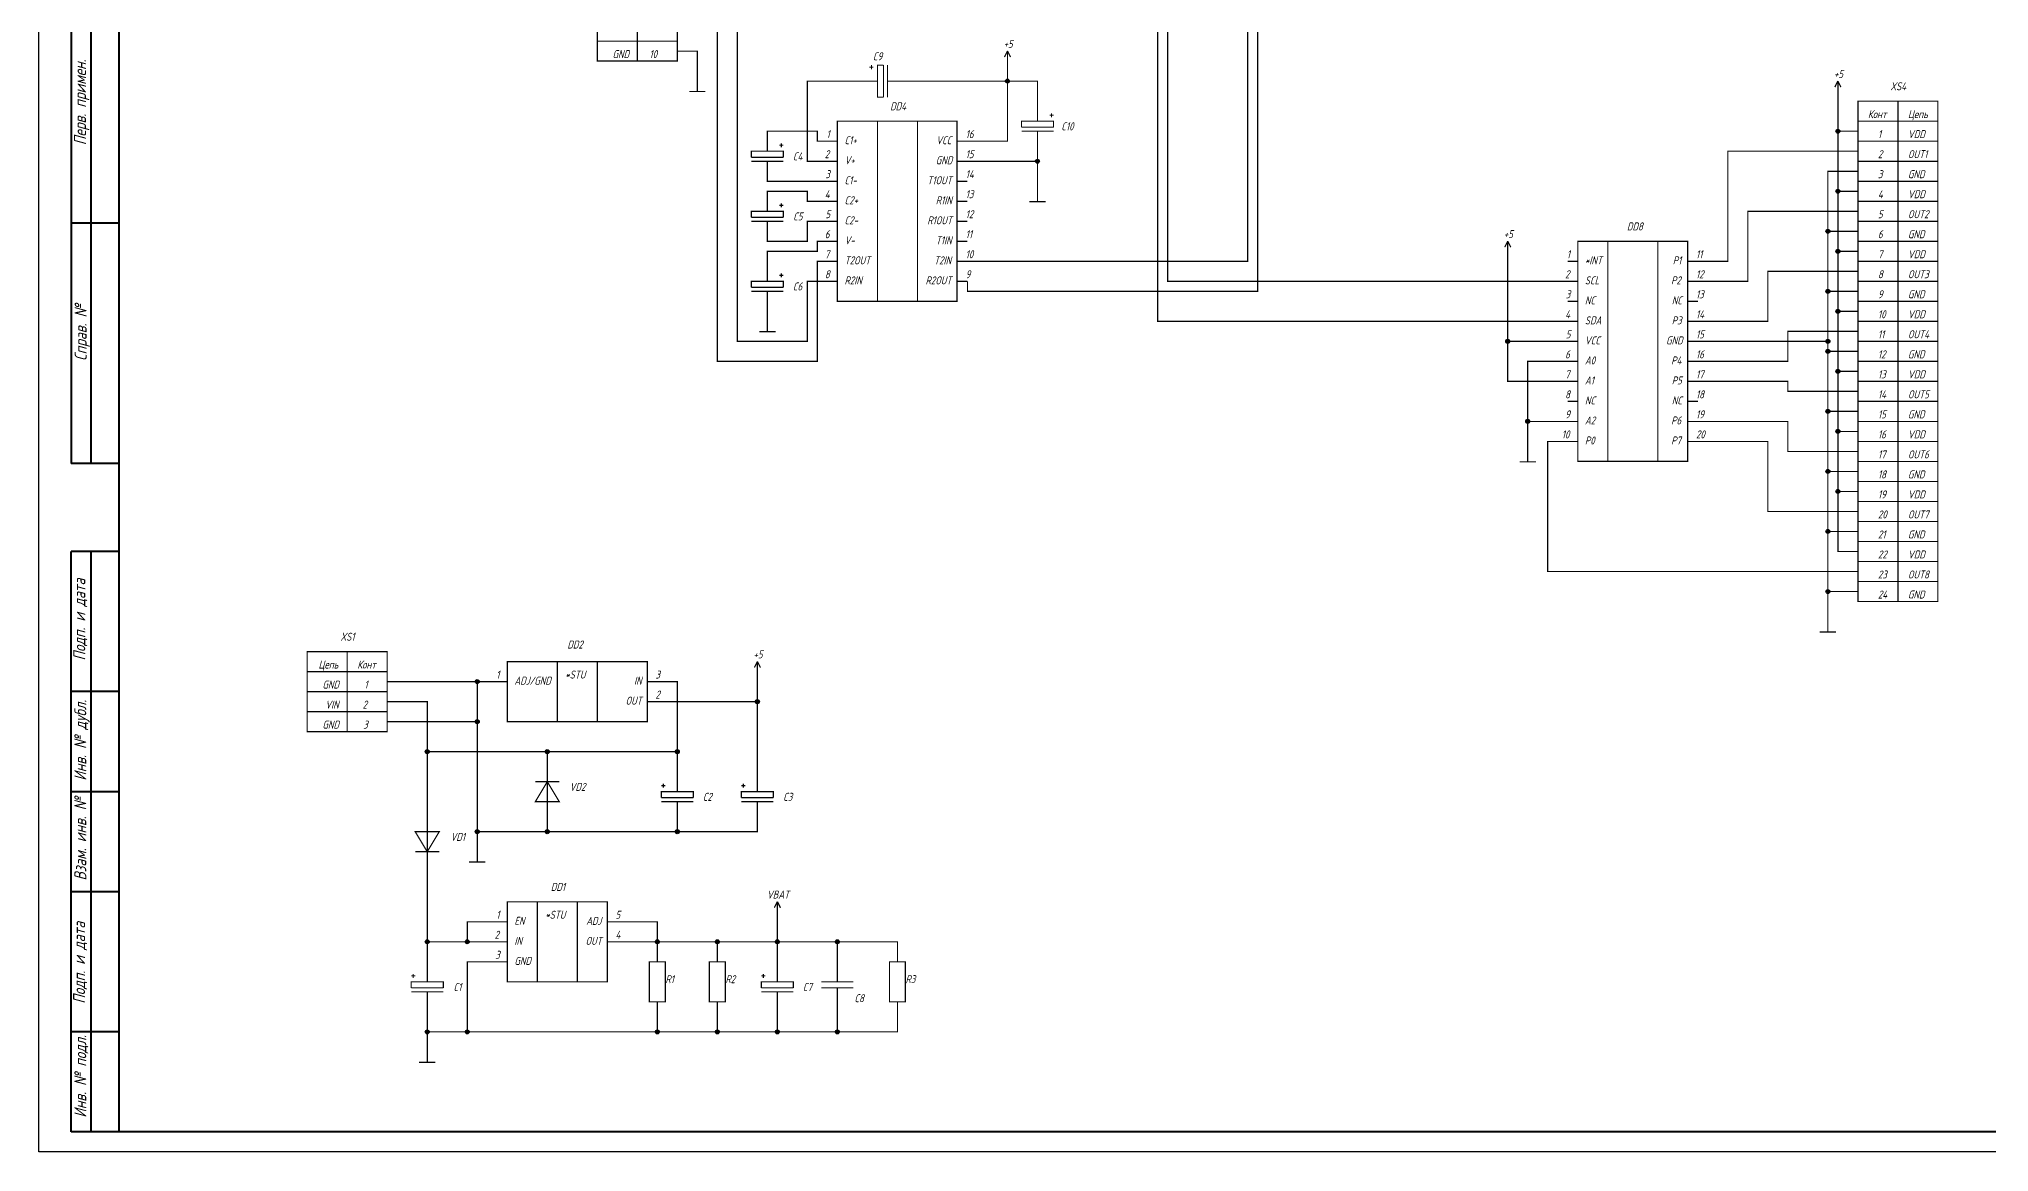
# Model space of a CAD drawing. Extents: x 346 to 4955, y 45 to 639.
# Drawn here: x 2158.9 to 2646.2, y 44.8 to 322.8 of the extents above; entities that cross this region are included whole.
import ezdxf

# ---------------------------------------------------------------- set-up
doc = ezdxf.new("R2010")
doc.units = 0
doc.header["$MEASUREMENT"] = 0
doc.layers.add('KONTUR', color=7, linetype='CONTINUOUS')
doc.layers.add('Sheet', color=255, linetype='CONTINUOUS')
doc.layers.add('Основная', color=7, linetype='CONTINUOUS', lineweight=40)
doc.layers.add('текст', color=7, linetype='CONTINUOUS', lineweight=30)
doc.styles.add('GOST type A', font='gost.TTF', dxfattribs={"oblique": 15, "height": 0.2})
doc.styles.add('GOST type A0', font='gost.TTF', dxfattribs={"oblique": 15, "height": 3.5})

msp = doc.modelspace()

# ---------------------------------------------------------------- linework, layer by layer
at = {"layer": 'KONTUR'}
for p, q in [((2158.902, 44.812), (2158.902, 638.812)), ((2999.902, 44.812), (2158.902, 44.812)), ((2999.902, 44.812), (2158.902, 44.812))]:
    msp.add_line(p, q, dxfattribs=at)
at = {"layer": 'Sheet', "const_width": 0.3}
for points in [[(2540.915, 262.312), (2440.915, 262.312), (2440.915, 517.312)], [(2540.915, 252.312), (2438.415, 252.312), (2438.415, 507.312)], [(2390.915, 262.312), (2390.915, 259.812), (2463.415, 259.812), (2463.415, 427.312), (2498.415, 427.312)], [(2390.915, 267.312), (2460.915, 267.312), (2460.915, 422.312), (2498.415, 422.312)], [(2298.415, 372.312), (2318.394, 372.312), (2318.394, 317.334), (2298.415, 317.334), (2298.415, 372.312)], [(2308.415, 372.312), (2308.415, 317.312)], [(2355.915, 262.312), (2350.915, 262.312), (2350.915, 247.312), (2333.415, 247.312), (2333.415, 349.812), (2320.915, 349.812)], [(2320.915, 339.812), (2328.415, 339.812), (2328.415, 242.312), (2353.415, 242.312), (2353.415, 267.312), (2355.915, 267.312)], [(2318.415, 322.312), (2298.415, 322.312)], [(2318.415, 319.812), (2320.915, 319.812)], [(2320.915, 319.812), (2323.415, 319.812), (2323.415, 314.812)], [(2400.915, 319.852), (2400.153, 318.328)], [(2400.915, 319.852), (2401.677, 318.328)], [(2400.915, 317.312), (2400.915, 319.852)], [(2400.915, 317.312), (2400.915, 312.312)], [(2323.415, 314.812), (2323.415, 309.732)], [(2355.915, 292.312), (2350.915, 292.312), (2350.915, 312.312), (2365.915, 312.312)], [(2368.415, 312.312), (2365.915, 312.312)], [(2367.416, 315.812), (2366.416, 315.812)], [(2366.916, 315.312), (2366.916, 316.312)], [(2369.915, 316.312), (2369.915, 316.312), (2368.415, 316.312), (2368.415, 308.312), (2369.915, 308.312), (2369.915, 308.312)], [(2369.915, 316.312), (2369.915, 308.312)], [(2370.915, 316.312), (2370.915, 308.312)], [(2370.915, 312.312), (2373.415, 312.312)], [(2390.915, 297.312), (2400.915, 297.312), (2400.915, 312.312), (2373.415, 312.312)], [(2408.415, 304.812), (2408.415, 312.312), (2400.915, 312.312)], [(2608.415, 312.352), (2607.653, 310.828)], [(2608.415, 312.352), (2609.177, 310.828)], [(2608.415, 309.812), (2608.415, 312.352)], [(2321.383, 309.732), (2325.447, 309.732)], [(2610.915, 299.812), (2608.415, 299.812), (2608.415, 309.812)], [(2613.415, 307.312), (2633.395, 307.312), (2633.395, 182.334), (2613.415, 182.334), (2613.415, 307.312)], [(2623.415, 307.312), (2623.415, 182.312)], [(2358.415, 302.313), (2388.275, 302.313), (2388.275, 257.334), (2358.415, 257.334), (2358.415, 302.313)], [(2368.415, 257.312), (2368.415, 302.312)], [(2378.415, 257.312), (2378.415, 302.312)], [(2412.415, 300.812), (2412.415, 300.812), (2412.415, 302.312), (2404.415, 302.312), (2404.415, 300.812), (2404.415, 300.812)], [(2408.415, 302.312), (2408.415, 304.812)], [(2411.415, 303.812), (2412.415, 303.812)], [(2411.915, 303.312), (2411.915, 304.312)], [(2613.415, 302.312), (2633.415, 302.312)], [(2355.915, 297.312), (2353.415, 297.312), (2353.415, 299.812), (2340.915, 299.812), (2340.915, 297.312)], [(2340.915, 294.812), (2340.915, 297.312)], [(2358.415, 297.312), (2355.915, 297.312)], [(2388.415, 297.312), (2390.915, 297.312)], [(2412.415, 300.812), (2404.415, 300.812)], [(2412.416, 299.812), (2404.415, 299.812)], [(2408.415, 299.812), (2408.415, 297.312)], [(2408.415, 297.312), (2408.415, 292.312), (2408.415, 287.312)], [(2608.415, 299.812), (2608.415, 284.812), (2610.915, 284.812)], [(2613.415, 299.812), (2610.915, 299.812)], [(2613.415, 297.312), (2633.415, 297.312)], [(2344.915, 293.312), (2344.915, 293.312), (2344.915, 294.812), (2336.915, 294.812), (2336.915, 293.312), (2336.915, 293.312)], [(2344.915, 293.312), (2336.915, 293.312)], [(2344.915, 292.312), (2336.915, 292.312)], [(2340.915, 292.312), (2340.915, 289.812)], [(2343.915, 296.312), (2344.915, 296.312)], [(2344.415, 295.812), (2344.415, 296.812)], [(2358.415, 292.312), (2355.915, 292.312)], [(2388.415, 292.312), (2390.915, 292.312)], [(2390.915, 292.312), (2408.415, 292.312)], [(2573.415, 267.312), (2573.415, 267.312), (2580.915, 267.312), (2580.915, 294.812), (2610.915, 294.812)], [(2613.415, 294.812), (2610.915, 294.812)], [(2613.415, 292.312), (2633.415, 292.312)], [(2355.915, 287.312), (2340.915, 287.312), (2340.915, 289.812)], [(2610.915, 289.812), (2605.915, 289.812), (2605.915, 274.812)], [(2613.415, 289.812), (2610.915, 289.812)], [(2355.915, 282.312), (2350.915, 282.312), (2350.915, 284.812), (2340.915, 284.812), (2340.915, 282.312)], [(2358.415, 287.312), (2355.915, 287.312)], [(2388.415, 287.312), (2390.915, 287.312)], [(2408.415, 287.312), (2408.415, 282.232)], [(2608.415, 284.812), (2608.415, 269.812), (2610.915, 269.812)], [(2613.415, 284.812), (2610.915, 284.812)], [(2613.415, 287.312), (2633.415, 287.312)], [(2344.915, 278.312), (2344.915, 278.312), (2344.915, 279.812), (2336.915, 279.812), (2336.915, 278.312), (2336.915, 278.312)], [(2344.915, 278.312), (2336.915, 278.312)], [(2340.915, 279.812), (2340.915, 282.312)], [(2343.915, 281.312), (2344.915, 281.312)], [(2344.415, 280.812), (2344.415, 281.812)], [(2358.415, 282.312), (2355.915, 282.312)], [(2388.415, 282.312), (2390.915, 282.312)], [(2406.383, 282.232), (2410.447, 282.232)], [(2573.415, 262.312), (2585.915, 262.312), (2585.915, 279.812), (2610.915, 279.812)], [(2613.415, 279.812), (2610.915, 279.812)], [(2613.415, 282.312), (2633.415, 282.312)], [(2344.915, 277.312), (2336.915, 277.312)], [(2340.915, 277.312), (2340.915, 274.812)], [(2355.915, 277.312), (2350.915, 277.312), (2350.915, 272.312), (2340.915, 272.312), (2340.915, 274.812)], [(2358.415, 277.312), (2355.915, 277.312)], [(2388.415, 277.312), (2390.915, 277.312)], [(2610.915, 274.812), (2605.915, 274.812), (2605.915, 259.812)], [(2613.415, 274.812), (2610.915, 274.812)], [(2613.415, 277.312), (2633.415, 277.312)], [(2355.915, 272.312), (2353.415, 272.312), (2353.415, 269.812), (2340.915, 269.812), (2340.915, 264.812)], [(2358.415, 272.312), (2355.915, 272.312)], [(2388.415, 272.312), (2390.915, 272.312)], [(2525.915, 272.352), (2525.153, 270.828)], [(2525.915, 272.352), (2526.677, 270.828)], [(2525.915, 269.812), (2525.915, 272.352)], [(2525.915, 269.812), (2525.915, 247.312), (2533.375, 247.312), (2533.375, 247.312), (2540.915, 247.312)], [(2543.416, 272.312), (2570.894, 272.312), (2570.894, 217.333), (2543.416, 217.333), (2543.416, 272.312)], [(2550.915, 272.312), (2550.915, 217.312)], [(2563.415, 272.312), (2563.415, 217.312)], [(2608.415, 269.812), (2608.415, 254.812), (2610.915, 254.812)], [(2613.415, 269.812), (2610.915, 269.812)], [(2613.415, 272.312), (2633.415, 272.312)], [(2340.915, 262.312), (2340.915, 264.812)], [(2343.915, 263.812), (2344.915, 263.812)], [(2344.415, 263.312), (2344.415, 264.312)], [(2358.415, 267.312), (2355.915, 267.312)], [(2388.415, 267.312), (2390.915, 267.312)], [(2543.415, 267.312), (2540.915, 267.312)], [(2570.915, 267.312), (2573.415, 267.312)], [(2573.415, 252.312), (2590.915, 252.312), (2590.915, 264.812), (2610.915, 264.812)], [(2613.415, 264.812), (2610.915, 264.812)], [(2613.415, 267.312), (2633.415, 267.312)], [(2344.915, 260.812), (2344.915, 260.812), (2344.915, 262.312), (2336.915, 262.312), (2336.915, 260.812), (2336.915, 260.812)], [(2344.915, 260.812), (2336.915, 260.812)], [(2344.915, 259.812), (2336.915, 259.812)], [(2340.915, 259.812), (2340.915, 257.312)], [(2358.415, 262.312), (2355.915, 262.312)], [(2388.415, 262.312), (2390.915, 262.312)], [(2543.415, 262.312), (2540.915, 262.312)], [(2570.915, 262.312), (2573.415, 262.312)], [(2573.415, 247.312), (2605.915, 247.312), (2605.915, 259.812)], [(2610.915, 259.812), (2605.915, 259.812)], [(2613.415, 259.812), (2610.915, 259.812)], [(2613.415, 262.312), (2633.415, 262.312)], [(2340.915, 254.812), (2340.915, 257.312)], [(2340.915, 254.812), (2340.915, 249.732)], [(2543.415, 257.312), (2540.915, 257.312)], [(2570.915, 257.312), (2573.415, 257.312)], [(2608.415, 254.812), (2608.415, 239.812), (2610.915, 239.812)], [(2613.415, 254.812), (2610.915, 254.812)], [(2613.415, 257.312), (2633.415, 257.312)], [(2338.883, 249.732), (2342.947, 249.732)], [(2543.415, 252.312), (2540.915, 252.312)], [(2570.915, 252.312), (2573.415, 252.312)], [(2573.415, 242.312), (2595.915, 242.312), (2595.915, 249.812), (2610.915, 249.812)], [(2613.415, 249.812), (2610.915, 249.812)], [(2613.415, 252.312), (2633.415, 252.312)], [(2540.915, 237.312), (2525.915, 237.312), (2525.915, 247.312)], [(2543.415, 247.312), (2540.915, 247.312)], [(2570.915, 247.312), (2573.415, 247.312)], [(2605.915, 244.812), (2605.915, 247.312)], [(2610.915, 244.812), (2605.915, 244.812), (2605.915, 229.812)], [(2613.415, 244.812), (2610.915, 244.812)], [(2613.415, 247.312), (2633.415, 247.312)], [(2540.915, 242.312), (2530.915, 242.312), (2530.915, 227.312)], [(2543.415, 242.312), (2540.915, 242.312)], [(2570.915, 242.312), (2573.415, 242.312)], [(2608.415, 239.812), (2608.415, 224.812), (2610.915, 224.812)], [(2613.415, 239.812), (2610.915, 239.812)], [(2613.415, 242.312), (2633.415, 242.312)], [(2543.415, 237.312), (2540.915, 237.312)], [(2570.915, 237.312), (2573.415, 237.312)], [(2573.415, 237.312), (2595.915, 237.312), (2595.915, 234.812), (2610.915, 234.812)], [(2613.415, 234.812), (2610.915, 234.812)], [(2613.415, 237.312), (2633.415, 237.312)], [(2543.415, 232.312), (2540.915, 232.312)], [(2570.915, 232.312), (2573.415, 232.312)], [(2610.915, 229.812), (2605.915, 229.812), (2605.915, 214.812)], [(2613.415, 229.812), (2610.915, 229.812)], [(2613.415, 232.312), (2633.415, 232.312)], [(2530.915, 222.312), (2530.915, 227.312), (2540.915, 227.312)], [(2543.415, 227.312), (2540.915, 227.312)], [(2570.915, 227.312), (2573.415, 227.312)], [(2573.415, 227.312), (2595.915, 227.312), (2595.915, 219.812), (2610.915, 219.812)], [(2608.415, 224.812), (2608.415, 209.812), (2610.915, 209.812)], [(2613.415, 224.812), (2610.915, 224.812)], [(2613.415, 227.312), (2633.415, 227.312)], [(2530.915, 222.312), (2530.915, 217.232)], [(2540.915, 222.312), (2535.915, 222.312), (2535.915, 189.812), (2610.915, 189.812)], [(2543.415, 222.312), (2540.915, 222.312)], [(2570.915, 222.312), (2573.415, 222.312)], [(2573.415, 222.312), (2590.915, 222.312), (2590.915, 204.812), (2610.915, 204.812)], [(2613.415, 219.812), (2610.915, 219.812)], [(2613.415, 222.312), (2633.415, 222.312)], [(2528.883, 217.232), (2532.947, 217.232)], [(2610.915, 214.812), (2605.915, 214.812), (2605.915, 199.812)], [(2613.415, 214.812), (2610.915, 214.812)], [(2613.415, 217.312), (2633.415, 217.312)], [(2610.915, 194.812), (2608.415, 194.812), (2608.415, 209.812)], [(2613.415, 209.812), (2610.915, 209.812)], [(2613.415, 212.312), (2633.415, 212.312)], [(2613.415, 204.812), (2610.915, 204.812)], [(2613.415, 207.312), (2633.415, 207.312)], [(2610.915, 199.812), (2605.915, 199.812), (2605.915, 184.812), (2605.915, 179.812)], [(2613.415, 199.812), (2610.915, 199.812)], [(2613.415, 202.312), (2633.415, 202.312)], [(2613.415, 194.812), (2610.915, 194.812)], [(2613.415, 197.312), (2633.415, 197.312)], [(2613.415, 192.312), (2633.415, 192.312)], [(2613.415, 189.812), (2610.915, 189.812)], [(2613.415, 187.312), (2633.415, 187.312)], [(2610.915, 184.812), (2605.915, 184.812)], [(2613.415, 184.812), (2610.915, 184.812)], [(2605.915, 179.812), (2605.915, 174.732)], [(2603.883, 174.732), (2607.947, 174.732)], [(2225.915, 169.812), (2245.895, 169.812), (2245.895, 149.833), (2225.915, 149.833), (2225.915, 169.812)], [(2235.915, 169.812), (2235.915, 149.812)], [(2275.916, 167.313), (2310.894, 167.313), (2310.894, 152.333), (2275.916, 152.333), (2275.916, 167.313)], [(2288.415, 167.312), (2288.415, 152.312)], [(2298.415, 167.312), (2298.415, 152.312)], [(2338.415, 167.352), (2337.653, 165.828)], [(2338.415, 167.352), (2339.177, 165.828)], [(2338.415, 164.812), (2338.415, 167.352)], [(2245.915, 164.812), (2225.915, 164.812)], [(2245.915, 162.312), (2248.415, 162.312)], [(2248.415, 162.312), (2268.415, 162.312)], [(2273.415, 162.312), (2268.415, 162.312), (2268.415, 152.312), (2268.415, 124.812), (2268.415, 122.312)], [(2275.915, 162.312), (2273.415, 162.312)], [(2310.915, 162.312), (2313.415, 162.312)], [(2318.415, 144.812), (2318.415, 162.312), (2313.415, 162.312)], [(2338.415, 157.312), (2338.415, 164.812)], [(2245.915, 159.812), (2225.915, 159.812)], [(2245.915, 157.312), (2248.415, 157.312)], [(2248.415, 157.312), (2255.915, 157.312), (2255.915, 144.812), (2285.915, 144.812), (2285.915, 142.312)], [(2310.915, 157.312), (2313.415, 157.312)], [(2313.415, 157.312), (2338.415, 157.312)], [(2338.415, 157.312), (2338.415, 137.312)], [(2245.915, 154.812), (2225.915, 154.812)], [(2245.915, 152.312), (2248.415, 152.312)], [(2248.415, 152.312), (2268.415, 152.312)], [(2255.915, 129.812), (2255.915, 144.812)], [(2285.915, 144.812), (2318.415, 144.812), (2318.415, 137.312)], [(2285.915, 139.812), (2285.915, 142.312)], [(2282.915, 132.312), (2288.915, 132.312), (2285.915, 137.312), (2282.915, 132.312)], [(2282.915, 137.312), (2288.915, 137.312)], [(2285.915, 129.812), (2285.915, 139.812)], [(2315.415, 136.312), (2314.415, 136.312)], [(2314.915, 135.812), (2314.915, 136.812)], [(2318.415, 134.812), (2318.415, 137.312)], [(2335.415, 136.312), (2334.415, 136.312)], [(2334.915, 135.812), (2334.915, 136.812)], [(2338.415, 134.812), (2338.415, 137.312)], [(2314.415, 133.312), (2314.415, 133.312), (2314.415, 134.812), (2322.415, 134.812), (2322.415, 133.312), (2322.415, 133.312)], [(2314.415, 133.312), (2322.415, 133.312)], [(2314.415, 132.312), (2322.415, 132.312)], [(2318.415, 132.312), (2318.415, 129.812)], [(2334.415, 133.312), (2334.415, 133.312), (2334.415, 134.812), (2342.415, 134.812), (2342.415, 133.312), (2342.415, 133.312)], [(2334.415, 133.312), (2342.415, 133.312)], [(2334.415, 132.312), (2342.415, 132.312)], [(2338.415, 132.312), (2338.415, 129.812)], [(2255.915, 127.312), (2255.915, 129.812)], [(2255.915, 127.312), (2255.915, 117.312)], [(2268.415, 124.812), (2285.915, 124.812), (2285.915, 127.312)], [(2285.915, 129.812), (2285.915, 127.312)], [(2285.915, 124.812), (2318.415, 124.812), (2318.415, 129.812)], [(2318.415, 124.812), (2338.415, 124.812), (2338.415, 129.812)], [(2258.915, 124.812), (2252.915, 124.812), (2255.915, 119.812), (2258.915, 124.812)], [(2268.415, 122.312), (2268.415, 117.232)], [(2258.915, 119.812), (2252.915, 119.812)], [(2255.915, 117.312), (2255.915, 114.812)], [(2266.383, 117.232), (2270.447, 117.232)], [(2255.915, 114.812), (2255.915, 97.312)], [(2275.916, 107.312), (2300.894, 107.312), (2300.894, 87.333), (2275.916, 87.333), (2275.916, 107.312)], [(2283.415, 107.312), (2283.415, 87.312)], [(2293.415, 107.312), (2293.415, 87.312)], [(2343.415, 107.352), (2342.653, 105.828)], [(2343.415, 107.352), (2344.177, 105.828)], [(2343.415, 104.812), (2343.415, 107.352)], [(2265.915, 97.312), (2265.915, 102.312), (2273.415, 102.312)], [(2275.915, 102.312), (2273.415, 102.312)], [(2300.915, 102.312), (2303.415, 102.312)], [(2303.415, 102.312), (2313.415, 102.312), (2313.415, 97.312)], [(2343.415, 104.812), (2343.415, 97.312)], [(2273.415, 97.312), (2265.915, 97.312), (2255.915, 97.312), (2255.915, 89.812)], [(2275.915, 97.312), (2273.415, 97.312)], [(2300.915, 97.312), (2303.415, 97.312)], [(2303.415, 97.312), (2313.415, 97.312), (2328.415, 97.312), (2328.415, 94.812)], [(2313.415, 94.812), (2313.415, 97.312)], [(2328.415, 97.312), (2343.415, 97.312), (2343.415, 89.812)], [(2343.415, 97.312), (2358.415, 97.312), (2358.415, 89.812)], [(2358.415, 97.312), (2373.415, 97.312), (2373.415, 94.812)], [(2313.415, 92.312), (2313.415, 94.812)], [(2328.415, 92.312), (2328.415, 94.812)], [(2373.415, 92.312), (2373.415, 94.812)], [(2252.915, 88.812), (2251.915, 88.812)], [(2252.415, 88.312), (2252.415, 89.312)], [(2255.915, 74.812), (2265.915, 74.812), (2265.915, 92.312), (2273.415, 92.312)], [(2255.915, 87.312), (2255.915, 89.812)], [(2275.915, 92.312), (2273.415, 92.312)], [(2311.416, 92.312), (2315.394, 92.312), (2315.394, 82.333), (2311.416, 82.333), (2311.416, 92.312)], [(2326.416, 92.312), (2330.395, 92.312), (2330.395, 82.333), (2326.416, 82.333), (2326.416, 92.312)], [(2340.415, 88.812), (2339.415, 88.812)], [(2339.915, 88.312), (2339.915, 89.312)], [(2343.415, 87.312), (2343.415, 89.812)], [(2358.415, 87.312), (2358.415, 89.812)], [(2371.416, 92.312), (2375.395, 92.312), (2375.395, 82.333), (2371.416, 82.333), (2371.416, 92.312)], [(2251.915, 85.812), (2251.915, 85.812), (2251.915, 87.312), (2259.915, 87.312), (2259.915, 85.812), (2259.915, 85.812)], [(2251.915, 85.812), (2259.915, 85.812)], [(2251.915, 84.812), (2259.915, 84.812)], [(2255.915, 84.812), (2255.915, 82.312)], [(2339.415, 85.812), (2339.415, 85.812), (2339.415, 87.312), (2347.415, 87.312), (2347.415, 85.812), (2347.415, 85.812)], [(2339.415, 85.812), (2347.415, 85.812)], [(2339.415, 84.812), (2347.415, 84.812)], [(2343.415, 84.812), (2343.415, 82.312)], [(2358.415, 83.312), (2358.415, 74.812), (2343.415, 74.812)], [(2354.415, 87.312), (2362.415, 87.312)], [(2354.415, 85.812), (2362.415, 85.812)], [(2358.415, 85.812), (2358.415, 83.312)], [(2255.915, 82.312), (2255.915, 74.812), (2255.915, 72.312)], [(2265.915, 74.812), (2313.415, 74.812), (2313.415, 79.812)], [(2313.415, 82.312), (2313.415, 79.812)], [(2313.415, 74.812), (2328.415, 74.812), (2328.415, 79.812)], [(2328.415, 82.312), (2328.415, 79.812)], [(2328.415, 74.812), (2343.415, 74.812), (2343.415, 82.312)], [(2373.415, 79.812), (2373.415, 74.812), (2358.415, 74.812)], [(2373.415, 82.312), (2373.415, 79.812)], [(2255.915, 72.312), (2255.915, 67.232)], [(2253.883, 67.232), (2257.947, 67.232)]]:
    msp.add_lwpolyline(points, dxfattribs=at)
at = {"layer": 'Sheet', "const_width": 0.508}
for points in [[(2400.661, 312.312, 1), (2401.169, 312.312, 1)], [(2608.161, 299.812, 1), (2608.669, 299.812, 1)], [(2408.161, 292.312, 1), (2408.669, 292.312, 1)], [(2608.161, 284.812, 1), (2608.669, 284.812, 1)], [(2605.661, 274.812, 1), (2606.169, 274.812, 1)], [(2608.161, 269.812, 1), (2608.669, 269.812, 1)], [(2605.661, 259.812, 1), (2606.169, 259.812, 1)], [(2608.161, 254.812, 1), (2608.669, 254.812, 1)], [(2525.661, 247.312, 1), (2526.169, 247.312, 1)], [(2605.661, 247.312, 1), (2606.169, 247.312, 1)], [(2605.661, 244.812, 1), (2606.169, 244.812, 1)], [(2608.161, 239.812, 1), (2608.669, 239.812, 1)], [(2605.661, 229.812, 1), (2606.169, 229.812, 1)], [(2530.661, 227.312, 1), (2531.169, 227.312, 1)], [(2608.161, 224.812, 1), (2608.669, 224.812, 1)], [(2605.661, 214.812, 1), (2606.169, 214.812, 1)], [(2608.161, 209.812, 1), (2608.669, 209.812, 1)], [(2605.661, 199.812, 1), (2606.169, 199.812, 1)], [(2605.661, 184.812, 1), (2606.169, 184.812, 1)], [(2268.161, 162.312, 1), (2268.669, 162.312, 1)], [(2338.161, 157.312, 1), (2338.669, 157.312, 1)], [(2268.161, 152.312, 1), (2268.669, 152.312, 1)], [(2255.661, 144.812, 1), (2256.169, 144.812, 1)], [(2285.661, 144.812, 1), (2286.169, 144.812, 1)], [(2318.161, 144.812, 1), (2318.669, 144.812, 1)], [(2268.161, 124.812, 1), (2268.669, 124.812, 1)], [(2285.661, 124.812, 1), (2286.169, 124.812, 1)], [(2318.161, 124.812, 1), (2318.669, 124.812, 1)], [(2255.661, 97.312, 1), (2256.169, 97.312, 1)], [(2265.661, 97.312, 1), (2266.169, 97.312, 1)], [(2313.161, 97.312, 1), (2313.669, 97.312, 1)], [(2328.161, 97.312, 1), (2328.669, 97.312, 1)], [(2343.161, 97.312, 1), (2343.669, 97.312, 1)], [(2358.161, 97.312, 1), (2358.669, 97.312, 1)], [(2255.661, 74.812, 1), (2256.169, 74.812, 1)], [(2265.661, 74.812, 1), (2266.169, 74.812, 1)], [(2313.161, 74.812, 1), (2313.669, 74.812, 1)], [(2328.161, 74.812, 1), (2328.669, 74.812, 1)], [(2343.161, 74.812, 1), (2343.669, 74.812, 1)], [(2358.161, 74.812, 1), (2358.669, 74.812, 1)]]:
    msp.add_lwpolyline(points, format="xyb", close=True, dxfattribs=at)
at = {"layer": 'Sheet'}
for centre in [(2608.405, 269.823), (2608.405, 269.823), (2608.405, 269.823), (2608.405, 269.823), (2525.905, 247.323), (2525.905, 247.323), (2525.905, 247.323), (2525.905, 247.323), (2605.905, 247.323), (2605.905, 247.323), (2605.905, 247.323), (2605.905, 247.323), (2605.905, 244.823), (2605.905, 244.823), (2605.905, 244.823), (2605.905, 244.823), (2605.905, 229.823), (2605.905, 229.823), (2605.905, 229.823), (2605.905, 229.823)]:
    msp.add_circle(centre, 0.498, dxfattribs=at)
for centre, major_axis, ratio in [((2400.905, 312.323), (0, 0.498), 0.9999796), ((2400.905, 312.323), (0, 0.498), 0.9999796), ((2400.905, 312.323), (0, 0.498), 0.9999796), ((2400.905, 312.323), (0, 0.498), 0.9999796), ((2400.905, 312.323), (0, 0.498), 0.9999796), ((2400.905, 312.323), (0, 0.498), 0.9999796), ((2608.405, 299.823), (0, 0.498), 0.9999796), ((2608.405, 299.823), (0, 0.498), 0.9999796), ((2608.405, 299.823), (0, 0.498), 0.9999796), ((2608.405, 299.823), (0, 0.498), 0.9999796), ((2408.405, 292.323), (0, 0.498), 0.9999592), ((2408.405, 292.323), (0, 0.498), 0.9999592), ((2408.405, 292.323), (0, 0.498), 0.9999592), ((2408.405, 292.323), (0, 0.498), 0.9999592), ((2608.405, 284.823), (0.498, 0), 0.9986933), ((2608.405, 284.823), (0.498, 0), 0.9986933), ((2608.405, 284.823), (0.498, 0), 0.9986933), ((2608.405, 284.823), (0.498, 0), 0.9986933), ((2605.905, 274.823), (0, 0.498), 0.9999592), ((2605.905, 274.823), (0, 0.498), 0.9999592), ((2605.905, 274.823), (0, 0.498), 0.9999592), ((2605.905, 274.823), (0, 0.498), 0.9999592), ((2605.905, 259.823), (0.498, 0), 0.9986933), ((2605.905, 259.823), (0.498, 0), 0.9986933), ((2605.905, 259.823), (0.498, 0), 0.9986933), ((2605.905, 259.823), (0.498, 0), 0.9986933), ((2605.905, 259.823), (0.498, 0), 0.9986933), ((2605.905, 259.823), (0.498, 0), 0.9986933), ((2608.405, 254.823), (0, 0.498), 0.9999592), ((2608.405, 254.823), (0, 0.498), 0.9999592), ((2608.405, 254.823), (0, 0.498), 0.9999592), ((2608.405, 254.823), (0, 0.498), 0.9999592), ((2608.405, 239.823), (0.498, 0), 0.9986933), ((2608.405, 239.823), (0.498, 0), 0.9986933), ((2608.405, 239.823), (0.498, 0), 0.9986933), ((2608.405, 239.823), (0.498, 0), 0.9986933), ((2530.905, 227.323), (0, 0.498), 0.9999592), ((2530.905, 227.323), (0, 0.498), 0.9999592), ((2530.905, 227.323), (0, 0.498), 0.9999592), ((2530.905, 227.323), (0, 0.498), 0.9999592), ((2608.405, 224.823), (0, 0.498), 0.9999592), ((2608.405, 224.823), (0, 0.498), 0.9999592), ((2608.405, 224.823), (0, 0.498), 0.9999592), ((2608.405, 224.823), (0, 0.498), 0.9999592), ((2605.905, 214.823), (0.498, 0), 0.9986933), ((2605.905, 214.823), (0.498, 0), 0.9986933), ((2605.905, 214.823), (0.498, 0), 0.9986933), ((2605.905, 214.823), (0.498, 0), 0.9986933), ((2608.405, 209.823), (0.498, 0), 0.9986525), ((2608.405, 209.823), (0.498, 0), 0.9986525), ((2608.405, 209.823), (0.498, 0), 0.9986525), ((2608.405, 209.823), (0.498, 0), 0.9986525), ((2605.905, 199.823), (0, 0.498), 0.9999592), ((2605.905, 199.823), (0, 0.498), 0.9999592), ((2605.905, 199.823), (0, 0.498), 0.9999592), ((2605.905, 199.823), (0, 0.498), 0.9999592), ((2605.905, 184.823), (0, 0.498), 0.9999592), ((2605.905, 184.823), (0, 0.498), 0.9999592), ((2605.905, 184.823), (0, 0.498), 0.9999592), ((2605.905, 184.823), (0, 0.498), 0.9999592), ((2268.405, 162.323), (0, 0.498), 0.9999898), ((2268.405, 162.323), (0, 0.498), 0.9999898), ((2268.405, 162.323), (0, 0.498), 0.9999898), ((2268.405, 162.323), (0, 0.498), 0.9999898), ((2338.405, 157.323), (0, 0.498), 0.9986729), ((2338.405, 157.323), (0, 0.498), 0.9986729), ((2338.405, 157.323), (0, 0.498), 0.9986729), ((2338.405, 157.323), (0, 0.498), 0.9986729), ((2338.405, 157.323), (0, 0.498), 0.9986729), ((2338.405, 157.323), (0, 0.498), 0.9986729), ((2268.405, 152.323), (0, 0.498), 0.999949), ((2268.405, 152.323), (0, 0.498), 0.999949), ((2268.405, 152.323), (0, 0.498), 0.999949), ((2268.405, 152.323), (0, 0.498), 0.999949), ((2255.905, 144.823), (0, 0.497), 0.9999693), ((2255.905, 144.823), (0, 0.497), 0.9999693), ((2255.905, 144.823), (0, 0.497), 0.9999693), ((2255.905, 144.823), (0, 0.497), 0.9999693), ((2285.905, 144.823), (0.498, 0), 0.9987035), ((2285.905, 144.823), (0.498, 0), 0.9987035), ((2285.905, 144.823), (0.498, 0), 0.9987035), ((2285.905, 144.823), (0.498, 0), 0.9987035), ((2318.405, 144.823), (0.498, 0), 0.9986933), ((2318.405, 144.823), (0.498, 0), 0.9986933), ((2318.405, 144.823), (0.498, 0), 0.9986933), ((2318.405, 144.823), (0.498, 0), 0.9986933), ((2268.405, 124.823), (0.498, 0), 0.9987035), ((2268.405, 124.823), (0.498, 0), 0.9987035), ((2268.405, 124.823), (0.498, 0), 0.9987035), ((2268.405, 124.823), (0.498, 0), 0.9987035), ((2285.905, 124.823), (0.498, 0), 0.9987035), ((2285.905, 124.823), (0.498, 0), 0.9987035), ((2285.905, 124.823), (0.498, 0), 0.9987035), ((2285.905, 124.823), (0.498, 0), 0.9987035), ((2318.405, 124.823), (0.498, 0), 0.9986933), ((2318.405, 124.823), (0.498, 0), 0.9986933), ((2318.405, 124.823), (0.498, 0), 0.9986933), ((2318.405, 124.823), (0.498, 0), 0.9986933), ((2255.905, 97.323), (0, 0.497), 0.9999693), ((2255.905, 97.323), (0, 0.497), 0.9999693), ((2255.905, 97.323), (0, 0.497), 0.9999693), ((2255.905, 97.323), (0, 0.497), 0.9999693), ((2265.905, 97.323), (0.498, 0), 0.9987035), ((2265.905, 97.323), (0.498, 0), 0.9987035), ((2265.905, 97.323), (0.498, 0), 0.9987035), ((2265.905, 97.323), (0.498, 0), 0.9987035), ((2313.405, 97.323), (0.498, 0), 0.9987035), ((2313.405, 97.323), (0.498, 0), 0.9987035), ((2313.405, 97.323), (0.498, 0), 0.9987035), ((2313.405, 97.323), (0.498, 0), 0.9987035), ((2313.405, 97.323), (0.498, 0), 0.9987035), ((2313.405, 97.323), (0.498, 0), 0.9987035), ((2328.405, 97.323), (0.498, 0), 0.9986933), ((2328.405, 97.323), (0.498, 0), 0.9986933), ((2328.405, 97.323), (0.498, 0), 0.9986933), ((2328.405, 97.323), (0.498, 0), 0.9986933), ((2343.405, 97.323), (0, 0.497), 0.9999591), ((2343.405, 97.323), (0, 0.497), 0.9999591), ((2343.405, 97.323), (0, 0.497), 0.9999591), ((2343.405, 97.323), (0, 0.497), 0.9999591), ((2343.405, 97.323), (0, 0.497), 0.9999591), ((2343.405, 97.323), (0, 0.497), 0.9999591), ((2358.405, 97.323), (0.498, 0), 0.9987137), ((2358.405, 97.323), (0.498, 0), 0.9987137), ((2358.405, 97.323), (0.498, 0), 0.9987137), ((2358.405, 97.323), (0.498, 0), 0.9987137), ((2255.905, 74.823), (0, 0.497), 0.9999693), ((2255.905, 74.823), (0, 0.497), 0.9999693), ((2255.905, 74.823), (0, 0.497), 0.9999693), ((2255.905, 74.823), (0, 0.497), 0.9999693), ((2265.905, 74.823), (0.498, 0), 0.9987035), ((2265.905, 74.823), (0.498, 0), 0.9987035), ((2265.905, 74.823), (0.498, 0), 0.9987035), ((2265.905, 74.823), (0.498, 0), 0.9987035), ((2313.405, 74.823), (0.498, 0), 0.9987035), ((2313.405, 74.823), (0.498, 0), 0.9987035), ((2313.405, 74.823), (0.498, 0), 0.9987035), ((2313.405, 74.823), (0.498, 0), 0.9987035), ((2328.405, 74.823), (0.498, 0), 0.9986933), ((2328.405, 74.823), (0.498, 0), 0.9986933), ((2328.405, 74.823), (0.498, 0), 0.9986933), ((2328.405, 74.823), (0.498, 0), 0.9986933), ((2343.405, 74.823), (0, 0.497), 0.9999591), ((2343.405, 74.823), (0, 0.497), 0.9999591), ((2343.405, 74.823), (0, 0.497), 0.9999591), ((2343.405, 74.823), (0, 0.497), 0.9999591), ((2358.405, 74.823), (0.498, 0), 0.9987137), ((2358.405, 74.823), (0.498, 0), 0.9987137), ((2358.405, 74.823), (0.498, 0), 0.9987137), ((2358.405, 74.823), (0.498, 0), 0.9987137)]:
    msp.add_ellipse(centre, major_axis=major_axis, ratio=ratio, dxfattribs=at)
at = {"layer": 'Основная'}
for p, q in [((2178.902, 89.812), (2178.902, 633.812)), ((2166.902, 336.812), (2166.902, 216.812)), ((2171.902, 216.812), (2171.902, 336.812)), ((2178.902, 276.812), (2166.902, 276.812)), ((2178.902, 216.812), (2166.902, 216.812)), ((2166.902, 49.812), (2166.902, 194.812)), ((2178.902, 194.812), (2166.902, 194.812)), ((2171.902, 49.812), (2171.902, 194.812)), ((2178.902, 159.812), (2166.902, 159.812)), ((2178.902, 134.812), (2166.902, 134.812)), ((2178.902, 109.812), (2166.902, 109.812)), ((2178.902, 49.812), (2178.902, 89.812)), ((2178.902, 74.812), (2166.902, 74.812)), ((2994.902, 49.812), (2166.902, 49.812)), ((2994.902, 49.812), (2166.902, 49.812))]:
    msp.add_line(p, q, dxfattribs=at)

# ---------------------------------------------------------------- texts
at = {"layer": 'Sheet', "style": 'GOST type A', "oblique": 15}
for s, p in [('+5', (2399.931, 320.616)), ('GND', (2302.221, 318.076)), ('10', (2311.427, 318.076)), ('C9', (2367.28, 317.528)), ('+5', (2607.431, 313.116)), ('XS4', (2621.501, 310.028)), ('DD4', (2371.57, 305.028)), ('Конт', (2615.915, 303.076)), ('Цепь', (2625.915, 303.076)), ('1', (2355.664, 298.076)), ('C1+', (2360.193, 296.552)), ('VCC', (2383.101, 296.552)), ('16', (2390.447, 298.076)), ('C10', (2414.354, 300.028)), ('1', (2618.415, 298.076)), ('VDD', (2625.915, 298.076)), ('C4', (2347.28, 292.528)), ('2', (2355.24, 293.076)), ('V+', (2360.193, 291.552)), ('GND', (2382.974, 291.552)), ('15', (2390.447, 293.076)), ('2', (2618.415, 293.076)), ('OUT1', (2625.915, 293.076)), ('3', (2355.409, 288.076)), ('C1-', (2360.193, 286.552)), ('T1OUT', (2380.856, 286.552)), ('14', (2390.447, 288.076)), ('3', (2618.415, 288.076)), ('GND', (2625.915, 288.076)), ('4', (2355.261, 283.076)), ('C2+', (2360.193, 281.552)), ('R1IN', (2382.974, 281.552)), ('13', (2390.447, 283.076)), ('4', (2618.415, 283.076)), ('VDD', (2625.915, 283.076)), ('C5', (2347.352, 277.528)), ('5', (2355.409, 278.076)), ('C2-', (2360.193, 276.552)), ('R1OUT', (2380.856, 276.552)), ('12', (2390.447, 278.076)), ('5', (2618.415, 278.076)), ('OUT2', (2625.915, 278.076)), ('6', (2355.261, 273.076)), ('V-', (2360.193, 271.552)), ('T1IN', (2382.974, 271.552)), ('11', (2390.447, 273.076)), ('+5', (2524.931, 273.116)), ('DD8', (2555.689, 275.027)), ('6', (2618.415, 273.076)), ('GND', (2625.915, 273.076)), ('7', (2355.261, 268.076)), ('T2OUT', (2360.193, 266.552)), ('T2IN', (2382.551, 266.552)), ('10', (2390.447, 268.076)), ('1', (2540.664, 268.076)), ('*INT', (2545.193, 266.552)), ('P1', (2567.147, 266.552)), ('11', (2572.947, 268.076)), ('7', (2618.415, 268.076)), ('VDD', (2625.915, 268.076)), ('8', (2355.261, 263.076)), ('R2IN', (2360.193, 261.552)), ('R2OUT', (2380.433, 261.552)), ('9', (2390.447, 263.076)), ('2', (2540.24, 263.076)), ('SCL', (2545.193, 261.552)), ('P2', (2566.723, 261.552)), ('12', (2572.947, 263.076)), ('8', (2618.415, 263.076)), ('OUT3', (2625.915, 263.076)), ('C6', (2347.28, 260.028)), ('3', (2540.409, 258.076)), ('NC', (2545.193, 256.552)), ('NC', (2566.893, 256.552)), ('13', (2572.947, 258.076)), ('9', (2618.415, 258.076)), ('GND', (2625.915, 258.076)), ('4', (2540.261, 253.076)), ('SDA', (2545.193, 251.552)), ('P3', (2566.893, 251.552)), ('14', (2572.947, 253.076)), ('10', (2618.415, 253.076)), ('VDD', (2625.915, 253.076)), ('5', (2540.409, 248.076)), ('VCC', (2545.193, 246.552)), ('GND', (2565.474, 246.552)), ('15', (2572.947, 248.076)), ('11', (2618.415, 248.076)), ('OUT4', (2625.915, 248.076)), ('6', (2540.261, 243.076)), ('16', (2572.947, 243.076)), ('12', (2618.415, 243.076)), ('GND', (2625.915, 243.076)), ('7', (2540.261, 238.076)), ('A0', (2545.193, 241.552)), ('P4', (2566.745, 241.552)), ('17', (2572.947, 238.076)), ('13', (2618.415, 238.076)), ('VDD', (2625.915, 238.076)), ('8', (2540.261, 233.076)), ('A1', (2545.193, 236.552)), ('P5', (2566.893, 236.552)), ('18', (2572.947, 233.076)), ('14', (2618.415, 233.076)), ('OUT5', (2625.915, 233.076)), ('9', (2540.261, 228.076)), ('NC', (2545.193, 231.552)), ('NC', (2566.893, 231.552)), ('19', (2572.947, 228.076)), ('15', (2618.415, 228.076)), ('GND', (2625.915, 228.076)), ('10', (2539.414, 223.076)), ('A2', (2545.193, 226.552)), ('P6', (2566.745, 226.552)), ('20', (2572.947, 223.076)), ('16', (2618.415, 223.076)), ('VDD', (2625.915, 223.076)), ('P0', (2545.193, 221.552)), ('P7', (2566.745, 221.552)), ('17', (2618.415, 218.076)), ('OUT6', (2625.915, 218.076)), ('18', (2618.415, 213.076)), ('GND', (2625.915, 213.076)), ('19', (2618.415, 208.076)), ('VDD', (2625.915, 208.076)), ('20', (2618.415, 203.076)), ('OUT7', (2625.915, 203.076)), ('21', (2618.415, 198.076)), ('GND', (2625.915, 198.076)), ('22', (2618.415, 193.076)), ('VDD', (2625.915, 193.076)), ('23', (2618.415, 188.076)), ('OUT8', (2625.915, 188.076)), ('24', (2618.415, 183.076)), ('GND', (2625.915, 183.076)), ('XS1', (2234.213, 172.528)), ('DD2', (2290.915, 170.576)), ('Цепь', (2228.736, 165.576)), ('Конт', (2238.447, 165.576)), ('+5', (2337.431, 168.116)), ('GND', (2229.721, 160.576)), ('1', (2240.205, 160.576)), ('1', (2273.163, 163.076)), ('ADJ/GND', (2277.693, 161.552)), ('*STU', (2290.415, 163.076)), ('IN', (2307.592, 161.552)), ('3', (2312.947, 163.076)), ('VIN', (2230.435, 155.576)), ('2', (2239.769, 155.576)), ('OUT', (2305.474, 156.552)), ('2', (2312.947, 158.076)), ('GND', (2229.721, 150.576)), ('3', (2239.923, 150.576)), ('VD2', (2291.495, 135.028)), ('C2', (2324.774, 132.528)), ('C3', (2344.852, 132.528)), ('VD1', (2261.713, 122.528)), ('DD1', (2286.782, 110.028)), ('VBAT', (2340.8, 108.116)), ('1', (2273.163, 103.076)), ('EN', (2277.693, 101.552)), ('*STU', (2285.415, 103.076)), ('ADJ', (2295.622, 101.552)), ('5', (2302.947, 103.076)), ('2', (2272.74, 98.076)), ('IN', (2277.693, 96.552)), ('OUT', (2295.474, 96.552)), ('4', (2302.947, 98.076)), ('3', (2272.909, 93.076)), ('GND', (2277.693, 91.552)), ('R1', (2315.415, 86.98)), ('R2', (2330.415, 86.98)), ('R3', (2375.415, 86.98)), ('C1', (2262.493, 85.028)), ('C7', (2349.778, 85.028)), ('C8', (2362.669, 82.234))]:
    msp.add_text(s, height=2, dxfattribs=at).set_placement(p)
at = {"layer": 'текст', "style": 'GOST type A0', "oblique": 15}
for s, p in [('Перв. примен.', (2170.655, 296.325)), ('Справ. №', (2170.81, 242.44)), ('Подп. и дата', (2170.476, 167.583)), ('Инв. № дубл.', (2170.721, 137.558)), ('Взам. инв. №', (2170.721, 112.631)), ('Подп. и дата', (2170.426, 81.846)), ('Инв. № подл.', (2170.721, 53.38))]:
    msp.add_text(s, height=3, rotation=90, dxfattribs=at).set_placement(p)

doc.saveas('drawing.dxf')
